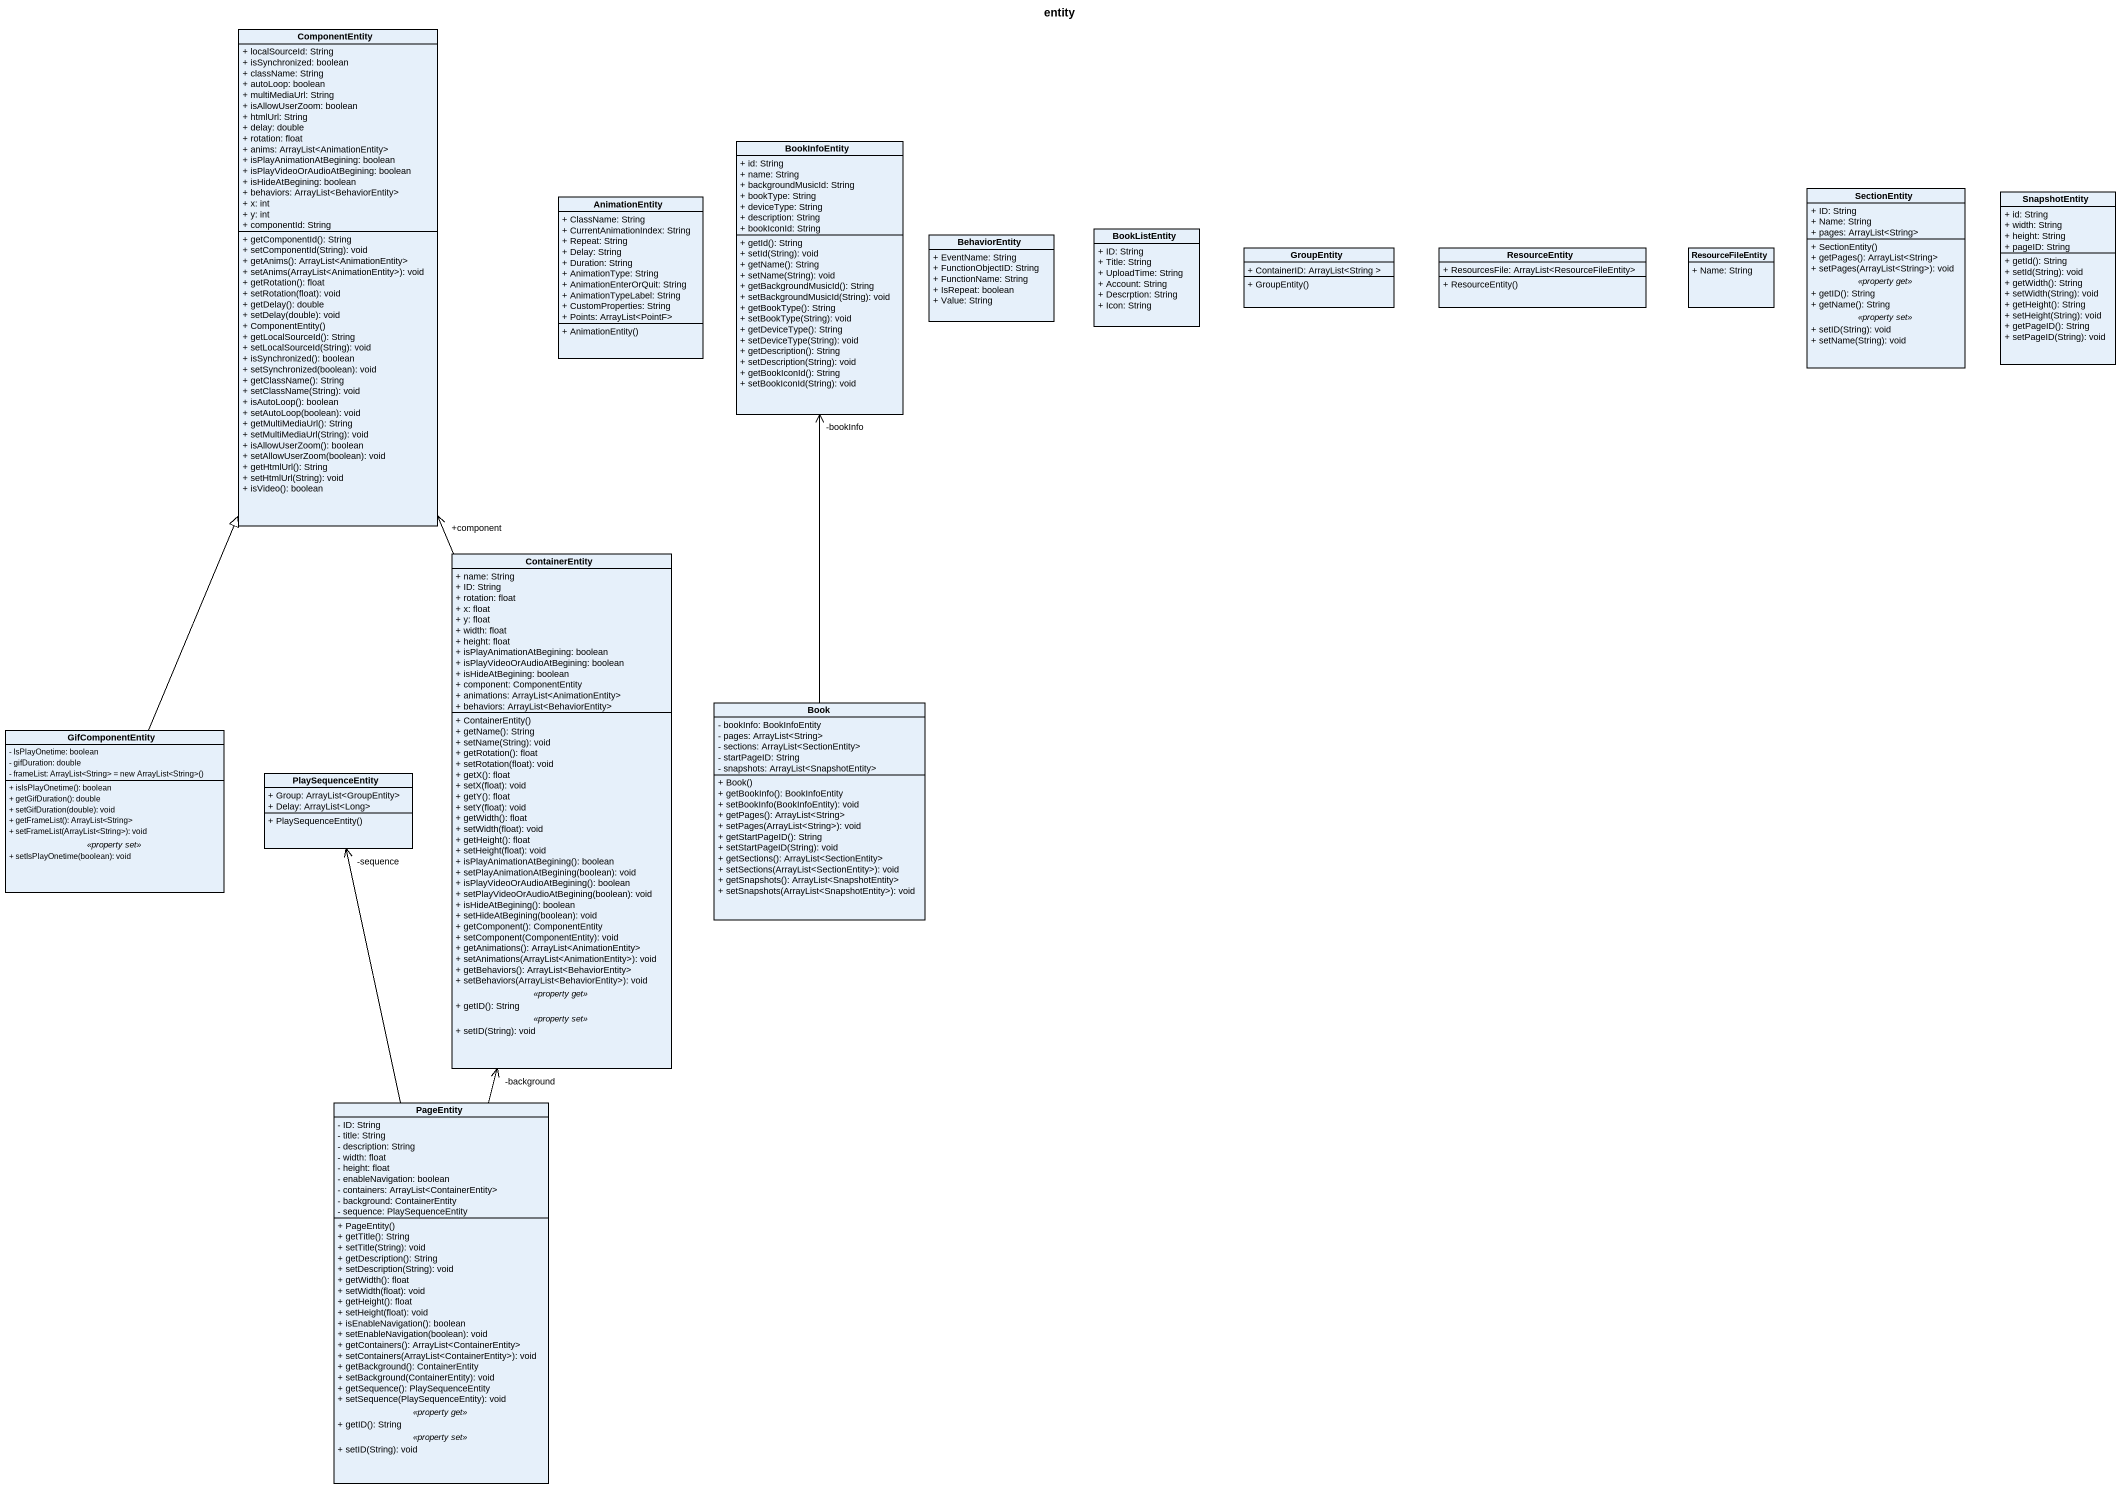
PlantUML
@startuml
title entity
hide circle
hide empty members
skinparam classAttributeIconSize 0
class ComponentEntity {
  + localSourceId: String
  + isSynchronized: boolean
  + className: String
  + autoLoop: boolean
  + multiMediaUrl: String
  + isAllowUserZoom: boolean
  + htmlUrl: String
  + delay: double
  + rotation: float
  + anims: ArrayList<AnimationEntity>
  + isPlayAnimationAtBegining: boolean
  + isPlayVideoOrAudioAtBegining: boolean
  + isHideAtBegining: boolean
  + behaviors: ArrayList<BehaviorEntity>
  + x: int
  + y: int
  + componentId: String
  + getComponentId(): String
  + setComponentId(String): void
  + getAnims(): ArrayList<AnimationEntity>
  + setAnims(ArrayList<AnimationEntity>): void
  + getRotation(): float
  + setRotation(float): void
  + getDelay(): double
  + setDelay(double): void
  + ComponentEntity()
  + getLocalSourceId(): String
  + setLocalSourceId(String): void
  + isSynchronized(): boolean
  + setSynchronized(boolean): void
  + getClassName(): String
  + setClassName(String): void
  + isAutoLoop(): boolean
  + setAutoLoop(boolean): void
  + getMultiMediaUrl(): String
  + setMultiMediaUrl(String): void
  + isAllowUserZoom(): boolean
  + setAllowUserZoom(boolean): void
  + getHtmlUrl(): String
  + setHtmlUrl(String): void
  + isVideo(): boolean
}
class BookInfoEntity {
  + id: String
  + name: String
  + backgroundMusicId: String
  + bookType: String
  + deviceType: String
  + description: String
  + bookIconId: String
  + getId(): String
  + setId(String): void
  + getName(): String
  + setName(String): void
  + getBackgroundMusicId(): String
  + setBackgroundMusicId(String): void
  + getBookType(): String
  + setBookType(String): void
  + getDeviceType(): String
  + setDeviceType(String): void
  + getDescription(): String
  + setDescription(String): void
  + getBookIconId(): String
  + setBookIconId(String): void
}
class AnimationEntity {
  + ClassName: String
  + CurrentAnimationIndex: String
  + Repeat: String
  + Delay: String
  + Duration: String
  + AnimationType: String
  + AnimationEnterOrQuit: String
  + AnimationTypeLabel: String
  + CustomProperties: String
  + Points: ArrayList<PointF>
  + AnimationEntity()
}
class SectionEntity {
  + ID: String
  + Name: String
  + pages: ArrayList<String>
  --
  + SectionEntity()
  + getPages(): ArrayList<String>
  + setPages(ArrayList<String>): void
  .. <<property get>> ..
  + getID(): String
  + getName(): String
  .. <<property set>> ..
  + setID(String): void
  + setName(String): void
}
class SnapshotEntity {
  + id: String
  + width: String
  + height: String
  + pageID: String
  + getId(): String
  + setId(String): void
  + getWidth(): String
  + setWidth(String): void
  + getHeight(): String
  + setHeight(String): void
  + getPageID(): String
  + setPageID(String): void
}
class BehaviorEntity {
  + EventName: String
  + FunctionObjectID: String
  + FunctionName: String
  + IsRepeat: boolean
  + Value: String
}
class BookListEntity {
  + ID: String
  + Title: String
  + UploadTime: String
  + Account: String
  + Descrption: String
  + Icon: String
}
class GroupEntity {
  + ContainerID: ArrayList<String >
  + GroupEntity()
}
class ResourceEntity {
  + ResourcesFile: ArrayList<ResourceFileEntity>
  + ResourceEntity()
}
class ResourceFileEntity {
  + Name: String
}
class ContainerEntity {
  + name: String
  + ID: String
  + rotation: float
  + x: float
  + y: float
  + width: float
  + height: float
  + isPlayAnimationAtBegining: boolean
  + isPlayVideoOrAudioAtBegining: boolean
  + isHideAtBegining: boolean
  + component: ComponentEntity
  + animations: ArrayList<AnimationEntity>
  + behaviors: ArrayList<BehaviorEntity>
  --
  + ContainerEntity()
  + getName(): String
  + setName(String): void
  + getRotation(): float
  + setRotation(float): void
  + getX(): float
  + setX(float): void
  + getY(): float
  + setY(float): void
  + getWidth(): float
  + setWidth(float): void
  + getHeight(): float
  + setHeight(float): void
  + isPlayAnimationAtBegining(): boolean
  + setPlayAnimationAtBegining(boolean): void
  + isPlayVideoOrAudioAtBegining(): boolean
  + setPlayVideoOrAudioAtBegining(boolean): void
  + isHideAtBegining(): boolean
  + setHideAtBegining(boolean): void
  + getComponent(): ComponentEntity
  + setComponent(ComponentEntity): void
  + getAnimations(): ArrayList<AnimationEntity>
  + setAnimations(ArrayList<AnimationEntity>): void
  + getBehaviors(): ArrayList<BehaviorEntity>
  + setBehaviors(ArrayList<BehaviorEntity>): void
  .. <<property get>> ..
  + getID(): String
  .. <<property set>> ..
  + setID(String): void
}
class Book {
  - bookInfo: BookInfoEntity
  - pages: ArrayList<String>
  - sections: ArrayList<SectionEntity>
  - startPageID: String
  - snapshots: ArrayList<SnapshotEntity>
  + Book()
  + getBookInfo(): BookInfoEntity
  + setBookInfo(BookInfoEntity): void
  + getPages(): ArrayList<String>
  + setPages(ArrayList<String>): void
  + getStartPageID(): String
  + setStartPageID(String): void
  + getSections(): ArrayList<SectionEntity>
  + setSections(ArrayList<SectionEntity>): void
  + getSnapshots(): ArrayList<SnapshotEntity>
  + setSnapshots(ArrayList<SnapshotEntity>): void
}
class GifComponentEntity {
  - IsPlayOnetime: boolean
  - gifDuration: double
  {field} - frameList: ArrayList<String> = new ArrayList<String>()
  --
  + isIsPlayOnetime(): boolean
  + getGifDuration(): double
  + setGifDuration(double): void
  + getFrameList(): ArrayList<String>
  + setFrameList(ArrayList<String>): void
  .. <<property set>> ..
  + setIsPlayOnetime(boolean): void
}
class PlaySequenceEntity {
  + Group: ArrayList<GroupEntity>
  + Delay: ArrayList<Long>
  + PlaySequenceEntity()
}
class PageEntity {
  - ID: String
  - title: String
  - description: String
  - width: float
  - height: float
  - enableNavigation: boolean
  - containers: ArrayList<ContainerEntity>
  - background: ContainerEntity
  - sequence: PlaySequenceEntity
  --
  + PageEntity()
  + getTitle(): String
  + setTitle(String): void
  + getDescription(): String
  + setDescription(String): void
  + getWidth(): float
  + setWidth(float): void
  + getHeight(): float
  + setHeight(float): void
  + isEnableNavigation(): boolean
  + setEnableNavigation(boolean): void
  + getContainers(): ArrayList<ContainerEntity>
  + setContainers(ArrayList<ContainerEntity>): void
  + getBackground(): ContainerEntity
  + setBackground(ContainerEntity): void
  + getSequence(): PlaySequenceEntity
  + setSequence(PlaySequenceEntity): void
  .. <<property get>> ..
  + getID(): String
  .. <<property set>> ..
  + setID(String): void
}
ContainerEntity -up-> "+component" ComponentEntity
Book -up-> "-bookInfo" BookInfoEntity
GifComponentEntity -up-|> ComponentEntity
PageEntity -up-> "-background" ContainerEntity
PageEntity -up-> "-sequence" PlaySequenceEntity
@enduml
